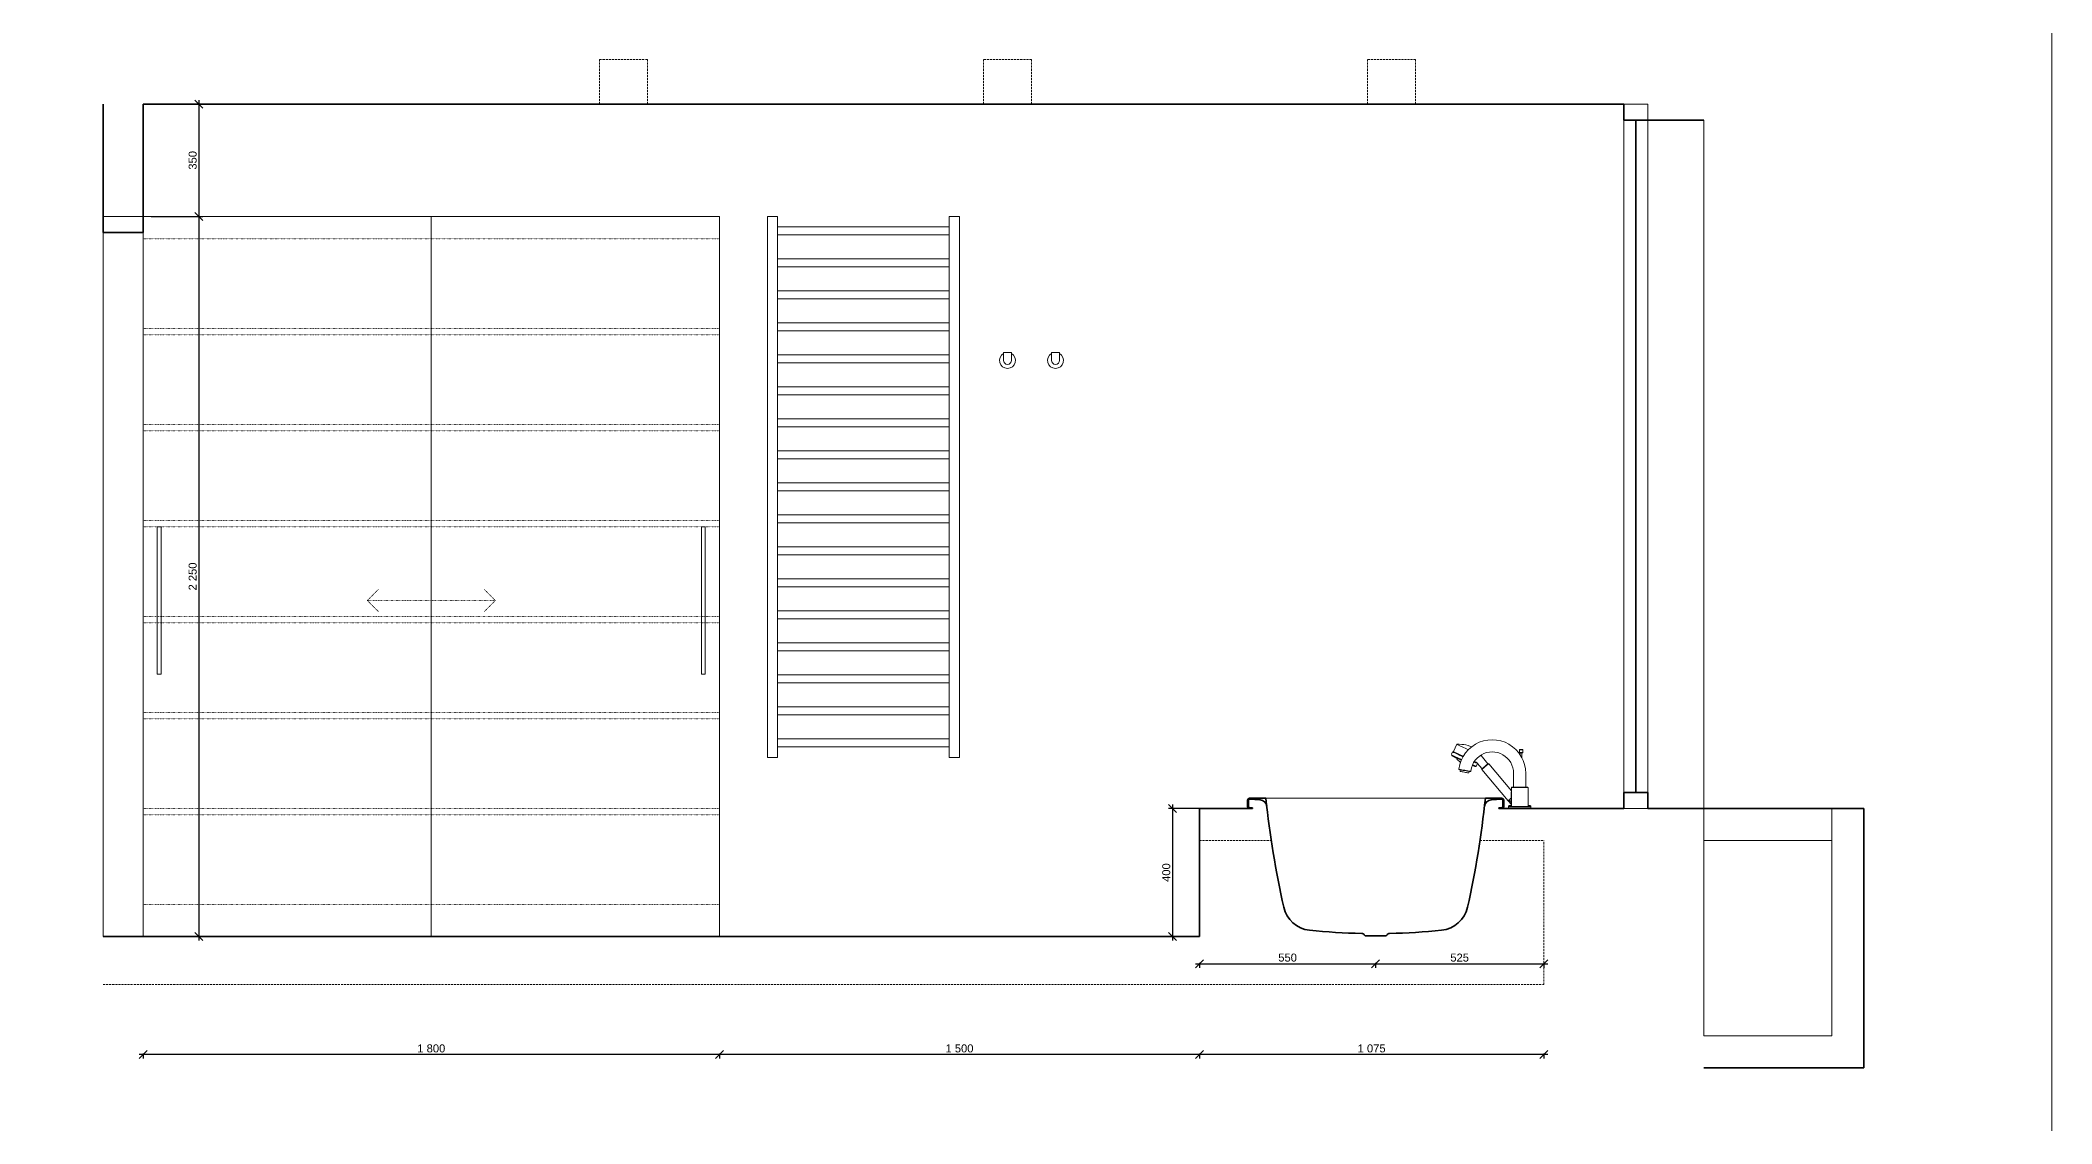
# Model space of a CAD drawing. Header units: millimetres. Extents: x 3767 to 22479, y 1034 to 12216.
# Drawn here: x 16195 to 22479, y 4419 to 7804 of the extents above; entities that cross this region are included whole.
import ezdxf

# ---------------------------------------------------------------- set-up
doc = ezdxf.new("R2010")
doc.units = ezdxf.units.MM
doc.linetypes.add('TEČKOVANÁX2', pattern=[0.5, 0, -0.5])
doc.linetypes.add('ČÁRKOVANÁ2', pattern=[9.525, 6.35, -3.175])
for name, color, linetype, lineweight in [('3', 7, 'ČÁRKOVANÁ2', 0), ('dim', 4, 'Continuous', 0), ('door', 36, 'Continuous', 0), ('equipments', 137, 'Continuous', 13), ('free', 7, 'Continuous', 13), ('section', 5, 'Continuous', 35), ('wall', 7, 'Continuous', 13), ('windows', 4, 'Continuous', 13)]:
    doc.layers.add(name, color=color, linetype=linetype, lineweight=lineweight)
doc.styles.add('ARIAL', font='arial.ttf')
doc.dimstyles.new('25', dxfattribs={"dimtxt": 25, "dimasz": 25, "dimexe": 12.5, "dimexo": 25, "dimgap": 6.25, "dimtad": 1, "dimdec": 0, "dimdsep": 46, "dimlunit": 6, "dimtxsty": 'ARIAL', "dimblk": 'OBLIQUE', "dimcen": 25, "dimdle": 12.5, "dimclrd": 256, "dimclre": 256, "dimclrt": 2, "dimadec": 0, "dimazin": 0, "dimtfac": 1, "dimtdec": 0, "dimtmove": 0, "dimatfit": 1, "dimldrblk": 'DOTSMALL', "dimfxl": 1, "dimtvp": 1, "dimtolj": 1, "dimtzin": 0, "dimarcsym": 0})

# ---------------------------------------------------------------- blocks, each defined once
blk = doc.blocks.new('A$C1D1D38C3')
at = {"layer": 'equipments'}
for p, q in [((-207.1, 178), (-196.6, 200.7)), ((-196.6, 200.7), (-195.2, 201.2)), ((-196.6, 200.7), (-195.2, 200)), ((-195.2, 201.2), (-189.2, 201.1)), ((-195.2, 200), (-191.5, 198.3)), ((-191.5, 198.3), (-185.3, 195.4)), ((-189.2, 201.1), (-181.1, 200.6)), ((-185.3, 195.4), (-177.4, 191.8)), ((-181.1, 200.6), (-174.8, 199.9)), ((-177.4, 191.8), (-168.3, 187.5)), ((-174.8, 199.9), (-167.7, 198.8)), ((-167.7, 198.8), (-161.3, 196.9)), ((-161.3, 196.9), (-153.4, 193.8)), ((-160.2, 184.2), (-149.9, 193.2)), ((-153.4, 193.8), (-150.9, 192.4)), ((-149.9, 193.2), (-138.5, 200.9)), ((-138.5, 200.9), (-126.2, 207)), ((-126.2, 207), (-113.2, 211.4)), ((-113.2, 211.4), (-99.7, 214.1)), ((-99.7, 214.1), (-86, 215)), ((-86, 215), (-72.3, 214.1)), ((-72.3, 214.1), (-58.8, 211.4)), ((-58.8, 211.4), (-45.8, 207)), ((-45.8, 207), (-33.5, 200.9)), ((-33.5, 200.9), (-22.1, 193.2)), ((-22.1, 193.2), (-11.8, 184.2)), ((-213.2, 169.8), (-209.8, 177)), ((-213.2, 169.8), (-209.8, 177)), ((-213.2, 169.8), (-211.7, 167.9)), ((-213.2, 169.8), (-211.8, 168)), ((-213.2, 169.8), (-211.7, 167.9)), ((-213.2, 169.8), (-211.8, 168)), ((-212.2, 167.1), (-211.8, 168)), ((-212.2, 167.1), (-211.8, 168)), ((-212.2, 167.1), (-210.8, 166.5)), ((-212.2, 167.1), (-211.7, 165.8)), ((-212.2, 167.1), (-210.8, 166.5)), ((-211.7, 165.8), (-210.4, 165.2)), ((-210.8, 166.5), (-207.1, 164.8)), ((-210.4, 165.2), (-206.7, 163.5)), ((-209.9, 165), (-209.4, 163.6)), ((-209.8, 177), (-208, 176.2)), ((-209.8, 177), (-208, 176.2)), ((-209.8, 177), (-208, 176.2)), ((-209.4, 163.6), (-208.1, 163)), ((-208.1, 163), (-204.8, 161.5)), ((-208, 176.2), (-206.6, 176.7)), ((-208, 176.2), (-206.6, 175.6)), ((-207.1, 178), (-206.6, 176.7)), ((-207.1, 178), (-205.8, 177.4)), ((-207.1, 164.8), (-201, 161.9)), ((-206.7, 163.5), (-200.7, 160.7)), ((-206.6, 176.7), (-205.3, 176)), ((-206.6, 175.6), (-202.9, 173.8)), ((-205.8, 177.4), (-202, 175.6)), ((-205.3, 176), (-201.7, 174.4)), ((-204.8, 161.5), (-199.3, 158.9)), ((-202.9, 173.8), (-196.7, 171)), ((-202, 175.6), (-195.9, 172.8)), ((-201.7, 174.4), (-195.7, 171.6)), ((-201, 161.9), (-193.1, 158.2)), ((-200.7, 160.7), (-193, 157.1)), ((-199.3, 158.9), (-192.1, 155.6)), ((-199.3, 158.9), (-197.6, 158.1)), ((-197.6, 158.1), (-196.7, 155.5)), ((-197, 157.8), (-196.8, 157.8)), ((-197, 157.8), (-195.7, 157.2)), ((-196.8, 157.8), (-195.7, 157.2)), ((-196.7, 171), (-188.8, 167.3)), ((-196.7, 155.5), (-193.9, 152)), ((-195.9, 172.8), (-188, 169.1)), ((-195.7, 171.6), (-188, 168)), ((-195.1, 158.1), (-192.1, 156.7)), ((-193.9, 156.4), (-190.9, 155)), ((-193.9, 156.4), (-190.9, 155)), ((-193.9, 156.4), (-192.1, 155.6)), ((-193.9, 152), (-189.3, 147.6)), ((-193.1, 158.2), (-183.9, 153.9)), ((-193, 157.1), (-184.2, 153)), ((-193, 157.1), (-187.6, 154.5)), ((-192.1, 156.7), (-187.6, 154.5)), ((-192.1, 155.6), (-183.9, 151.7)), ((-190.9, 155), (-186.3, 152.9)), ((-190.3, 122.9), (-187.4, 137.2)), ((-189.3, 147.6), (-185, 144.4)), ((-188.8, 167.3), (-179.7, 163)), ((-188, 169.1), (-178.8, 164.8)), ((-188, 168), (-179.1, 163.8)), ((-187.4, 137.2), (-183, 150.2)), ((-186.3, 152.9), (-182.6, 151.1)), ((-184.2, 153), (-182.1, 152)), ((-183.9, 153.9), (-181.7, 152.9)), ((-183.9, 151.7), (-182.6, 151.1)), ((-183, 150.2), (-176.9, 162.5)), ((-179.7, 163), (-177.2, 161.9)), ((-179.1, 163.8), (-176.7, 162.7)), ((-178.8, 164.8), (-176.2, 163.6)), ((-176.9, 162.5), (-169.2, 173.9)), ((-169.2, 173.9), (-160.2, 184.2)), ((-168.3, 187.5), (-160.5, 183.9)), ((-152.9, 116.3), (-150.7, 127.3)), ((-150.7, 127.3), (-147.9, 135.6)), ((-148.1, 135), (-145.2, 133.7)), ((-147.9, 135.6), (-144, 143.5)), ((-147.7, 136), (-142.4, 133.5)), ((-147.3, 136.9), (-141.1, 134)), ((-146.7, 135.5), (-143.9, 134.2)), ((-146.7, 135.5), (-142.4, 133.5)), ((-145.2, 133.7), (-141.8, 132.1)), ((-144, 143.5), (-139.1, 150.7)), ((-143.9, 134.2), (-140.5, 132.6)), ((-142.5, 145.7), (-136.9, 143.1)), ((-142.4, 133.5), (-138.8, 131.8)), ((-141.9, 146.5), (-137.3, 144.3)), ((-141.9, 146.5), (-137.3, 144.3)), ((-141.8, 132.1), (-140.5, 131.5)), ((-141.4, 147.3), (-136.1, 144.9)), ((-141.1, 134), (-137.4, 132.3)), ((-140.5, 132.6), (-139.2, 132)), ((-140.5, 131.5), (-139.2, 132)), ((-139.1, 150.7), (-133.3, 157.3)), ((-138.8, 131.8), (-137.4, 131.2)), ((-137.4, 132.3), (-136.1, 131.6)), ((-137.4, 131.2), (-136.1, 131.6)), ((-137.3, 144.3), (-133.7, 142.7)), ((-136.9, 143.1), (-133.2, 141.3)), ((-136.1, 144.9), (-132.4, 143.1)), ((-136.1, 131.6), (-131.8, 140.7)), ((-133.7, 142.7), (-132.3, 142)), ((-133.3, 157.3), (-126.7, 163.1)), ((-133.2, 141.3), (-131.8, 140.7)), ((-132.4, 143.1), (-131.8, 142.9)), ((-132.3, 142), (-117.4, 124.3)), ((-132.3, 142), (-132.3, 142)), ((-132.3, 142), (-131.8, 140.7)), ((-126.7, 163.1), (-119.5, 168)), ((-122.3, 166.1), (-121.8, 165.8)), ((-121.8, 165.8), (-120.4, 165.2)), ((-121.2, 166.8), (-120.9, 166.5)), ((-120.9, 166.5), (-120.5, 165.3)), ((-120.5, 165.3), (-99, 139.7)), ((-119.5, 168), (-111.6, 171.9)), ((-116.8, 124.7), (-115.2, 126.1)), ((-115.2, 126.1), (-113.2, 127.8)), ((-115.1, 124.9), (-112.9, 126.7)), ((-113.2, 127.8), (-110.8, 129.8)), ((-112.9, 126.7), (-110.3, 128.9)), ((-111.6, 171.9), (-103.3, 174.7)), ((-110.8, 129.8), (-108.2, 132)), ((-110.6, 130), (-108.2, 132)), ((-110.5, 130), (-108.2, 132)), ((-110.3, 128.9), (-107.5, 131.2)), ((-108.2, 132), (-105.6, 134.2)), ((-108.2, 132), (-105.8, 134)), ((-107.5, 131.2), (-104.8, 133.5)), ((-105.6, 134.2), (-103.2, 136.2)), ((-105.2, 134.5), (-103.6, 135.8)), ((-104.8, 133.5), (-102.2, 135.7)), ((-103.6, 135.8), (-101.8, 137.3)), ((-103.3, 174.7), (-94.7, 176.4)), ((-103.2, 136.2), (-101.1, 137.9)), ((-102.2, 135.7), (-99.9, 137.6)), ((-101.1, 137.9), (-99.5, 139.3)), ((-99.9, 137.6), (-98.3, 139)), ((-99.5, 139.3), (-98.6, 140)), ((-99.2, 139.5), (-99, 139.7)), ((-98.6, 140), (-98.2, 140.3)), ((-98.3, 139), (-97.2, 139.9)), ((-98.2, 140.3), (-96.8, 140.2)), ((-97.2, 139.9), (-96.8, 140.2)), ((-96.8, 140.2), (-26, 55.8)), ((-94.7, 176.4), (-86, 177)), ((-86, 177), (-77.3, 176.4)), ((-77.3, 176.4), (-68.7, 174.7)), ((-68.7, 174.7), (-60.4, 171.9)), ((-60.4, 171.9), (-52.5, 168)), ((-52.5, 168), (-45.3, 163.1)), ((-45.3, 163.1), (-38.7, 157.3)), ((-38.7, 157.3), (-32.9, 150.7)), ((-32.9, 150.7), (-28, 143.5)), ((-28, 143.5), (-24.1, 135.6)), ((-24.1, 135.6), (-21.3, 127.3)), ((-21.3, 127.3), (-19.6, 118.7)), ((-11.8, 184.2), (-2.8, 173.9)), ((-2.8, 173.9), (6.9, 158.5)), ((-0.6, 183.8), (-0.1, 184.3)), ((-0.6, 174.8), (-0.6, 183.8)), ((-0.6, 183.8), (-0.6, 174.8)), ((-0.6, 183.8), (-0.4, 183.8)), ((-0.6, 174.8), (-0.1, 174.3)), ((-0.6, 174.8), (-0.4, 174.8)), ((-0.4, 183.8), (0.1, 183.8)), ((-0.4, 174.8), (0.1, 174.8)), ((-0.1, 184.3), (0.1, 184.3)), ((-0.1, 174.3), (0.1, 174.3)), ((0.1, 184.3), (0.5, 184.3)), ((0.1, 183.8), (0.9, 183.8)), ((0.1, 174.8), (0.9, 174.8)), ((0.1, 174.3), (0.5, 174.3)), ((0.5, 184.3), (1.2, 184.3)), ((0.5, 174.3), (1.2, 174.3)), ((0.9, 183.8), (1.9, 183.8)), ((0.9, 174.8), (1.9, 174.8)), ((1.2, 184.3), (2.2, 184.3)), ((1.2, 174.3), (2.2, 174.3)), ((1.2, 174.3), (1.9, 174.3)), ((1.9, 183.8), (3.1, 183.8)), ((1.9, 174.8), (3.1, 174.8)), ((1.9, 167), (1.9, 174.3)), ((1.9, 174.3), (1.9, 167)), ((1.9, 174.3), (2, 174.3)), ((2, 174.3), (2.2, 174.3)), ((2.2, 184.3), (3.2, 184.3)), ((2.2, 174.3), (2.6, 174.3)), ((2.2, 174.3), (3.2, 174.3)), ((2.6, 174.3), (3.2, 174.3)), ((3.1, 183.8), (4.4, 183.8)), ((3.1, 174.8), (4.4, 174.8)), ((3.2, 184.3), (4.4, 184.3)), ((3.2, 174.3), (3.8, 174.3)), ((3.2, 174.3), (4.4, 174.3)), ((3.8, 174.3), (4.4, 174.3)), ((4.4, 184.3), (5.6, 184.3)), ((4.4, 183.8), (5.7, 183.8)), ((4.4, 174.8), (5.7, 174.8)), ((4.4, 174.3), (5, 174.3)), ((4.4, 174.3), (5.6, 174.3)), ((5, 174.3), (5.6, 174.3)), ((5.6, 184.3), (6.6, 184.3)), ((5.6, 174.3), (6.2, 174.3)), ((5.6, 174.3), (6.6, 174.3)), ((5.7, 183.8), (6.9, 183.8)), ((5.7, 174.8), (6.9, 174.8)), ((6.2, 174.3), (6.6, 174.3)), ((6.6, 184.3), (7.6, 184.3)), ((6.6, 174.3), (6.8, 174.3)), ((6.6, 174.3), (7.6, 174.3)), ((6.8, 174.3), (6.9, 174.3)), ((6.8, 158.6), (11, 150.2)), ((6.9, 183.8), (7.9, 183.8)), ((6.9, 174.8), (7.9, 174.8)), ((6.9, 158.5), (6.9, 174.3)), ((6.9, 174.3), (6.9, 158.5)), ((6.9, 174.3), (7.6, 174.3)), ((7.6, 184.3), (8.3, 184.3)), ((7.6, 174.3), (8.3, 174.3)), ((7.9, 183.8), (8.7, 183.8)), ((7.9, 174.8), (8.7, 174.8)), ((8.3, 184.3), (8.7, 184.3)), ((8.3, 174.3), (8.7, 174.3)), ((8.7, 184.3), (8.9, 184.3)), ((8.7, 183.8), (9.2, 183.8)), ((8.7, 174.8), (9.2, 174.8)), ((8.7, 174.3), (8.9, 174.3)), ((8.9, 184.3), (9.4, 183.8)), ((8.9, 174.3), (9.4, 174.8)), ((9.2, 183.8), (9.4, 183.8)), ((9.2, 174.8), (9.4, 174.8)), ((9.4, 174.8), (9.4, 183.8)), ((9.4, 183.8), (9.4, 174.8)), ((11, 150.2), (15.4, 137.2)), ((15.4, 137.2), (18.1, 123.7)), ((-190.3, 122.9), (-189.6, 122.7)), ((-190.3, 122.9), (-189.5, 121.7)), ((-189.6, 122.7), (-187.8, 122.4)), ((-189.5, 121.7), (-188.9, 121.6)), ((-188.9, 121.6), (-187.1, 121.3)), ((-187.8, 122.4), (-184.8, 121.9)), ((-187.1, 121.3), (-184.3, 120.8)), ((-187.1, 121.3), (-185.5, 121)), ((-186.4, 116.1), (-185.5, 121)), ((-186.4, 116.1), (-185.9, 116)), ((-185.9, 116), (-184.5, 115.7)), ((-185.2, 120.9), (-185.1, 120.9)), ((-185.2, 120.9), (-184.9, 120.9)), ((-185.1, 120.9), (-184.9, 120.9)), ((-184.8, 121.9), (-180.9, 121.2)), ((-184.5, 115.7), (-182.4, 115.4)), ((-184.3, 120.8), (-180.6, 120.1)), ((-182.8, 120.5), (-181.5, 120.3)), ((-182.8, 120.5), (-180.6, 120.1)), ((-182.4, 115.4), (-179.5, 114.9)), ((-181.5, 120.3), (-178.6, 119.8)), ((-180.9, 121.2), (-176.4, 120.4)), ((-180.6, 120.1), (-176.3, 119.4)), ((-179.5, 114.9), (-176.2, 114.3)), ((-178.6, 119.8), (-175.3, 119.2)), ((-176.4, 120.4), (-171.6, 119.6)), ((-176.3, 119.4), (-171.8, 118.6)), ((-176.2, 114.3), (-172.6, 113.6)), ((-175.3, 119.2), (-171.8, 118.6)), ((-172.6, 113.6), (-169.1, 113)), ((-171.8, 118.6), (-167.2, 117.8)), ((-171.6, 119.6), (-166.8, 118.7)), ((-169.1, 113), (-165.7, 112.4)), ((-167.2, 117.8), (-162.9, 117)), ((-166.8, 118.7), (-162.2, 117.9)), ((-166.3, 117.6), (-164.9, 117.4)), ((-165.7, 112.4), (-162.9, 111.9)), ((-164.9, 117.4), (-163.4, 117.1)), ((-162.9, 117), (-159.2, 116.4)), ((-162.9, 111.9), (-160.7, 111.5)), ((-162.2, 117.9), (-158.4, 117.2)), ((-160.7, 111.5), (-159.3, 111.3)), ((-159.3, 111.3), (-158.8, 111.2)), ((-159.2, 116.4), (-156.4, 115.9)), ((-158.8, 116.3), (-158.5, 116.2)), ((-158.8, 116.3), (-158.3, 116.2)), ((-158.8, 111.2), (-158, 116.1)), ((-158.5, 116.2), (-158.3, 116.2)), ((-158.4, 117.2), (-155.3, 116.7)), ((-158, 116.1), (-156.4, 115.9)), ((-156.4, 115.9), (-154.6, 115.5)), ((-155.3, 116.7), (-153.6, 116.4)), ((-154.6, 115.5), (-154, 115.4)), ((-154, 115.4), (-152.9, 116.3)), ((-153.6, 116.4), (-152.9, 116.3)), ((-118.3, 122.2), (-118.1, 123.6)), ((-118.3, 122.2), (-117.9, 122.5)), ((-118.3, 122.2), (-36, 24.2)), ((-118.3, 122.2), (-36, 24.2)), ((-118.1, 123.6), (-117.7, 124)), ((-117.9, 122.5), (-116.8, 123.4)), ((-117.7, 124), (-116.8, 124.7)), ((-117.7, 124), (-117, 124.6)), ((-117.4, 124.3), (-117.1, 124.5)), ((-117.1, 124.5), (-117, 124.6)), ((-116.8, 123.4), (-115.1, 124.9)), ((-26, 65), (-25.5, 66)), ((-26, 6), (-26, 65)), ((-26, 65), (-26, 6)), ((-25.5, 66), (-24.5, 66.5)), ((-25.5, 66), (-24.6, 66)), ((-24.6, 66), (-22.1, 66)), ((-24.5, 66.5), (-23.7, 66.5)), ((-23.7, 66.5), (-21.3, 66.5)), ((-22.1, 66), (-18.1, 66)), ((-21.3, 66.5), (-17.3, 66.5)), ((-19.6, 118.7), (-19, 110)), ((-19, 66.5), (-19, 110)), ((-19, 110), (-19, 66.5)), ((-18.1, 66), (-12.7, 66)), ((-17.3, 66.5), (-12.2, 66.5)), ((-12.7, 66), (-6.6, 66)), ((-12.2, 66.5), (-6.4, 66.5)), ((-6.6, 66), (0, 66)), ((-6.4, 66.5), (0, 66.5)), ((0, 66.5), (6.4, 66.5)), ((0, 66), (6.6, 66)), ((6.4, 66.5), (12.2, 66.5)), ((6.6, 66), (12.7, 66)), ((12.2, 66.5), (17.3, 66.5)), ((12.7, 66), (18.1, 66)), ((17.3, 66.5), (21.3, 66.5)), ((18.1, 123.7), (19, 110)), ((18.1, 66), (22.1, 66)), ((19, 110), (19, 66.5)), ((19, 66.5), (19, 110)), ((21.3, 66.5), (23.7, 66.5)), ((22.1, 66), (24.6, 66)), ((23.7, 66.5), (24.5, 66.5)), ((24.5, 66.5), (25.5, 66)), ((24.6, 66), (25.5, 66)), ((25.5, 66), (26, 65)), ((26, 6), (26, 65)), ((26, 65), (26, 6)), ((-36, 24.2), (-35.6, 24.5)), ((-36, 24.2), (-34.6, 24.1)), ((-35.6, 24.5), (-34.5, 25.4)), ((-35, 8), (-33, 10)), ((-35, 8), (-35, 0)), ((-35, 8), (-33.7, 8)), ((-35, 0), (-35, 8)), ((-35, 5), (-34, 6)), ((-35, 5), (-35, 0)), ((-35, 5), (-33.8, 5)), ((-35, 0), (-35, 5)), ((-35, 0), (-33.8, 0)), ((-34.8, 22.7), (-34.6, 24.1)), ((-34.8, 22.7), (-34.4, 23.1)), ((-34.8, 22.7), (-27, 13.5)), ((-34.8, 22.7), (-27, 13.5)), ((-34.5, 25.4), (-32.8, 26.8)), ((-34.4, 23.1), (-33.3, 24)), ((-34, 6), (-32.7, 6)), ((-33.8, 5), (-30.3, 5)), ((-33.8, 0), (-30.3, 0)), ((-33.7, 8), (-30.3, 8)), ((-33.7, 0), (-30.3, 0)), ((-33.3, 24), (-31.6, 25.4)), ((-33, 10), (-31.8, 10)), ((-32.8, 26.8), (-30.6, 28.7)), ((-32.7, 6), (-29.4, 6)), ((-31.8, 10), (-28.6, 10)), ((-31.6, 25.4), (-30, 26.7)), ((-30.6, 28.7), (-30, 29.2)), ((-30.3, 8), (-27, 8)), ((-30.3, 5), (-24.7, 5)), ((-30.3, 0), (-24.7, 0)), ((-30, 30.6), (-30, 31)), ((-30, 31), (-27, 31)), ((-30, 31), (-30, 30.6)), ((-30, 29.5), (-30, 30.6)), ((-30, 30.6), (-30, 29.5)), ((-30, 27.9), (-30, 29.5)), ((-30, 29.5), (-30, 27.9)), ((-30, 26), (-30, 27.9)), ((-30, 27.9), (-30, 26)), ((-30, 24.1), (-30, 26)), ((-30, 26), (-30, 24.1)), ((-30, 24.1), (-30, 22.5)), ((-30, 22.5), (-30, 24.1)), ((-30, 21.4), (-30, 22.5)), ((-30, 22.5), (-30, 21.4)), ((-30, 21), (-30, 21.4)), ((-30, 21), (-27, 21)), ((-29.4, 6), (-24, 6)), ((-28.6, 10), (-27, 10)), ((-27.8, 31), (-27, 31.7)), ((-27, 51), (-26.1, 52)), ((-27, 51), (-27, 31)), ((-27, 51), (-26, 51)), ((-27, 31), (-27, 51)), ((-27, 7), (-27, 21)), ((-27, 21), (-27, 7)), ((-27, 7), (-26.1, 6)), ((-27, 7), (-26, 7)), ((-26.1, 52), (-26, 52)), ((-26.1, 6), (-25.2, 6)), ((-26, 6), (-25.1, 6)), ((-24.7, 5), (-17.4, 5)), ((-24.7, 0), (-17.4, 0)), ((-24.7, 0), (-17.4, 0)), ((-24, 6), (-16.9, 6)), ((-17.4, 5), (-9.1, 5)), ((-17.4, 0), (-9.1, 0)), ((-17.4, 0), (-9, 0)), ((-16.9, 6), (-8.8, 6)), ((-9.1, 5), (0, 5)), ((-9.1, 0), (-9, 0)), ((-9.1, 0), (0, 0)), ((-9, 0), (0, 0)), ((-8.8, 6), (0, 6)), ((-8.8, 6), (-6.8, 6)), ((-8.8, 6), (-6.7, 6)), ((-6.8, 6), (0, 6)), ((-6.7, 6), (0, 6)), ((0, 6), (8.8, 6)), ((0, 5), (9.1, 5)), ((0, 0), (9.1, 0)), ((8.8, 6), (16.9, 6)), ((9.1, 5), (17.4, 5)), ((9.1, 0), (17.4, 0)), ((9.1, 0), (17.4, 0)), ((16.9, 6), (24, 6)), ((16.9, 6), (20, 6)), ((16.9, 6), (18.4, 6)), ((16.9, 6), (18.4, 6)), ((16.9, 6), (19.2, 6)), ((17.4, 5), (24.7, 5)), ((17.4, 0), (24.7, 0)), ((17.4, 0), (24.7, 0)), ((18.4, 6), (22.5, 6)), ((18.4, 6), (22.5, 6)), ((19.2, 6), (21.3, 6)), ((20, 6), (22.2, 6)), ((21.3, 6), (22.1, 6)), ((22.2, 6), (22.5, 6)), ((22.5, 6), (25.1, 6)), ((24, 6), (29.4, 6)), ((24.7, 5), (30.3, 5)), ((24.7, 0), (30.3, 0)), ((24.7, 0), (30.3, 0)), ((25.1, 6), (25.2, 6)), ((26, 52), (26.1, 52)), ((26, 51), (27, 51)), ((26, 7), (27, 7)), ((26.1, 52), (27, 51)), ((26.1, 6), (27, 7)), ((27, 7), (27, 51)), ((27, 51), (27, 7)), ((27, 10), (28.6, 10)), ((27, 8), (30.3, 8)), ((28.6, 10), (31.8, 10)), ((29.4, 6), (32.7, 6)), ((30.3, 8), (33.7, 8)), ((30.3, 5), (33.8, 5)), ((30.3, 0), (33.7, 0)), ((30.3, 0), (33.8, 0)), ((31.8, 10), (33, 10)), ((32.7, 6), (34, 6)), ((33, 10), (35, 8)), ((33.7, 8), (35, 8)), ((33.8, 5), (35, 5)), ((33.8, 0), (35, 0)), ((34, 6), (35, 5)), ((35, 5), (35, 8)), ((35, 8), (35, 5)), ((35, 0), (35, 5)), ((35, 5), (35, 0))]:
    blk.add_line(p, q, dxfattribs=at)
blk = doc.blocks.new('_Oblique')
at = {"color": 0, "linetype": 'ByBlock', "lineweight": -2}
blk.add_line((-0.5, -0.5), (0.5, 0.5), dxfattribs=at)
blk = doc.blocks.new('*D207')
at = {"layer": 'Defpoints', "color": 0, "transparency": 16777216}
for p in [(16516.9, 7603.9), (16516.9, 7253.9), (16690.5, 7253.9)]:
    blk.add_point(p, dxfattribs=at)
at = {"layer": 'dim', "lineweight": -2, "transparency": 16777216}
for p, q in [((16541.9, 7603.9), (16703, 7603.9)), ((16690.5, 7616.4), (16690.5, 7241.4)), ((16541.9, 7253.9), (16703, 7253.9))]:
    blk.add_line(p, q, dxfattribs=at)
at = {"layer": 'dim', "lineweight": -2, "transparency": 16777216, "xscale": 25, "yscale": 25, "zscale": 25}
for p, rotation in [((16690.5, 7603.9), 90), ((16690.5, 7253.9), 270)]:
    blk.add_blockref('_Oblique', p, dxfattribs=dict(at, rotation=rotation))
at = {"layer": 'dim', "color": 2, "transparency": 16777216, "insert": (16671.5, 7428.9), "char_height": 25, "attachment_point": 5, "rotation": 90, "style": 'ARIAL'}
blk.add_mtext('\\A1;350', dxfattribs=at)
blk = doc.blocks.new('_DotSmall')
at = {"color": 0, "linetype": 'ByBlock', "const_width": 0.5}
blk.add_lwpolyline([(-0.0625, 0, 1), (0.0625, 0, 1)], format="xyb", close=True, dxfattribs=at)
blk = doc.blocks.new('*D208')
at = {"layer": 'Defpoints', "color": 0, "transparency": 16777216}
for p in [(16516.9, 7253.9), (16516.9, 5003.9), (16690.5, 5003.9)]:
    blk.add_point(p, dxfattribs=at)
at = {"layer": 'dim', "lineweight": -2, "transparency": 16777216}
for p, q in [((16541.9, 7253.9), (16703, 7253.9)), ((16690.5, 7266.4), (16690.5, 4991.4)), ((16541.9, 5003.9), (16703, 5003.9))]:
    blk.add_line(p, q, dxfattribs=at)
at = {"layer": 'dim', "lineweight": -2, "transparency": 16777216, "xscale": 25, "yscale": 25, "zscale": 25}
for p, rotation in [((16690.5, 7253.9), 90), ((16690.5, 5003.9), 270)]:
    blk.add_blockref('_Oblique', p, dxfattribs=dict(at, rotation=rotation))
at = {"layer": 'dim', "color": 2, "transparency": 16777216, "insert": (16671.5, 6128.9), "char_height": 25, "attachment_point": 5, "rotation": 90, "style": 'ARIAL'}
blk.add_mtext('\\A1;2\xa0250', dxfattribs=at)
blk = doc.blocks.new('*D209')
at = {"layer": 'Defpoints', "color": 0, "transparency": 16777216}
for p in [(19966.9, 5403.9), (19732, 5003.9), (19816.9, 5003.9)]:
    blk.add_point(p, dxfattribs=at)
at = {"layer": 'dim', "lineweight": -2, "transparency": 16777216}
for p, q in [((19732, 5416.4), (19732, 4991.4)), ((19941.9, 5403.9), (19719.5, 5403.9)), ((19791.9, 5003.9), (19719.5, 5003.9))]:
    blk.add_line(p, q, dxfattribs=at)
at = {"layer": 'dim', "lineweight": -2, "transparency": 16777216, "xscale": 25, "yscale": 25, "zscale": 25}
for p, rotation in [((19732, 5403.9), 90), ((19732, 5003.9), 270)]:
    blk.add_blockref('_Oblique', p, dxfattribs=dict(at, rotation=rotation))
at = {"layer": 'dim', "color": 2, "transparency": 16777216, "insert": (19713, 5203.9), "char_height": 25, "attachment_point": 5, "rotation": 90, "style": 'ARIAL'}
blk.add_mtext('\\A1;400', dxfattribs=at)
blk = doc.blocks.new('*D240')
at = {"layer": 'Defpoints', "color": 0, "transparency": 16777216}
for p in [(19816.9, 5003.9), (20366.9, 5005.8), (20366.9, 4919.2)]:
    blk.add_point(p, dxfattribs=at)
at = {"layer": 'dim', "lineweight": -2, "transparency": 16777216}
for p, q in [((19804.4, 4919.2), (20379.4, 4919.2)), ((19816.9, 4922.2), (19816.9, 4906.7)), ((20366.9, 4922.2), (20366.9, 4906.7))]:
    blk.add_line(p, q, dxfattribs=at)
at = {"layer": 'dim', "lineweight": -2, "transparency": 16777216, "xscale": 25, "yscale": 25, "zscale": 25, "rotation": 180}
blk.add_blockref('_Oblique', (19816.9, 4919.2), dxfattribs=at)
at = {"layer": 'dim', "lineweight": -2, "transparency": 16777216, "xscale": 25, "yscale": 25, "zscale": 25}
blk.add_blockref('_Oblique', (20366.9, 4919.2), dxfattribs=at)
at = {"layer": 'dim', "color": 2, "transparency": 16777216, "insert": (20091.9, 4938.2), "char_height": 25, "attachment_point": 5, "style": 'ARIAL'}
blk.add_mtext('\\A1;550', dxfattribs=at)
blk = doc.blocks.new('*D241')
at = {"layer": 'Defpoints', "color": 0, "transparency": 16777216}
for p in [(20891.9, 5078.9), (20366.9, 5005.8), (20891.9, 4919.2)]:
    blk.add_point(p, dxfattribs=at)
at = {"layer": 'dim', "lineweight": -2, "transparency": 16777216}
for p, q in [((20354.4, 4919.2), (20904.4, 4919.2)), ((20366.9, 4922.2), (20366.9, 4906.7)), ((20891.9, 4922.2), (20891.9, 4906.7))]:
    blk.add_line(p, q, dxfattribs=at)
at = {"layer": 'dim', "lineweight": -2, "transparency": 16777216, "xscale": 25, "yscale": 25, "zscale": 25, "rotation": 180}
blk.add_blockref('_Oblique', (20366.9, 4919.2), dxfattribs=at)
at = {"layer": 'dim', "lineweight": -2, "transparency": 16777216, "xscale": 25, "yscale": 25, "zscale": 25}
blk.add_blockref('_Oblique', (20891.9, 4919.2), dxfattribs=at)
at = {"layer": 'dim', "color": 2, "transparency": 16777216, "insert": (20629.4, 4938.2), "char_height": 25, "attachment_point": 5, "style": 'ARIAL'}
blk.add_mtext('\\A1;525', dxfattribs=at)
blk = doc.blocks.new('*D242')
at = {"layer": 'Defpoints', "color": 0, "transparency": 16777216}
for p in [(19816.9, 5003.9), (20891.9, 4853.9), (19816.9, 4635.5)]:
    blk.add_point(p, dxfattribs=at)
at = {"layer": 'dim', "lineweight": -2, "transparency": 16777216}
for p, q in [((20904.4, 4635.5), (19804.4, 4635.5)), ((19816.9, 4638.5), (19816.9, 4623)), ((20891.9, 4638.5), (20891.9, 4623))]:
    blk.add_line(p, q, dxfattribs=at)
at = {"layer": 'dim', "lineweight": -2, "transparency": 16777216, "xscale": 25, "yscale": 25, "zscale": 25, "rotation": 180}
blk.add_blockref('_Oblique', (19816.9, 4635.5), dxfattribs=at)
at = {"layer": 'dim', "lineweight": -2, "transparency": 16777216, "xscale": 25, "yscale": 25, "zscale": 25}
blk.add_blockref('_Oblique', (20891.9, 4635.5), dxfattribs=at)
at = {"layer": 'dim', "color": 2, "transparency": 16777216, "insert": (20354.4, 4654.5), "char_height": 25, "attachment_point": 5, "style": 'ARIAL'}
blk.add_mtext('\\A1;1\xa0075', dxfattribs=at)
blk = doc.blocks.new('*D243')
at = {"layer": 'Defpoints', "color": 0, "transparency": 16777216}
for p in [(18316.9, 5003.9), (19816.9, 5003.9), (18316.9, 4635.5)]:
    blk.add_point(p, dxfattribs=at)
at = {"layer": 'dim', "lineweight": -2, "transparency": 16777216}
for p, q in [((19829.4, 4635.5), (18304.4, 4635.5)), ((18316.9, 4638.5), (18316.9, 4623)), ((19816.9, 4638.5), (19816.9, 4623))]:
    blk.add_line(p, q, dxfattribs=at)
at = {"layer": 'dim', "lineweight": -2, "transparency": 16777216, "xscale": 25, "yscale": 25, "zscale": 25, "rotation": 180}
blk.add_blockref('_Oblique', (18316.9, 4635.5), dxfattribs=at)
at = {"layer": 'dim', "lineweight": -2, "transparency": 16777216, "xscale": 25, "yscale": 25, "zscale": 25}
blk.add_blockref('_Oblique', (19816.9, 4635.5), dxfattribs=at)
at = {"layer": 'dim', "color": 2, "transparency": 16777216, "insert": (19066.9, 4654.5), "char_height": 25, "attachment_point": 5, "style": 'ARIAL'}
blk.add_mtext('\\A1;1\xa0500', dxfattribs=at)
blk = doc.blocks.new('*D244')
at = {"layer": 'Defpoints', "color": 0, "transparency": 16777216}
for p in [(16516.9, 5003.9), (18316.9, 5003.9), (16516.9, 4635.5)]:
    blk.add_point(p, dxfattribs=at)
at = {"layer": 'dim', "lineweight": -2, "transparency": 16777216}
for p, q in [((18329.4, 4635.5), (16504.4, 4635.5)), ((16516.9, 4638.5), (16516.9, 4623)), ((18316.9, 4638.5), (18316.9, 4623))]:
    blk.add_line(p, q, dxfattribs=at)
at = {"layer": 'dim', "lineweight": -2, "transparency": 16777216, "xscale": 25, "yscale": 25, "zscale": 25, "rotation": 180}
blk.add_blockref('_Oblique', (16516.9, 4635.5), dxfattribs=at)
at = {"layer": 'dim', "lineweight": -2, "transparency": 16777216, "xscale": 25, "yscale": 25, "zscale": 25}
blk.add_blockref('_Oblique', (18316.9, 4635.5), dxfattribs=at)
at = {"layer": 'dim', "color": 2, "transparency": 16777216, "insert": (17416.9, 4654.5), "char_height": 25, "attachment_point": 5, "style": 'ARIAL'}
blk.add_mtext('\\A1;1\xa0800', dxfattribs=at)

msp = doc.modelspace()

# ---------------------------------------------------------------- linework, layer by layer
at = {"layer": '3'}
for p, q in [((18091.9, 7743.9), (17941.9, 7743.9)), ((17941.9, 7743.9), (17941.9, 7603.9)), ((18091.9, 7743.9), (18091.9, 7603.9)), ((19291.9, 7743.9), (19141.9, 7743.9)), ((19141.9, 7743.9), (19141.9, 7603.9)), ((19291.9, 7743.9), (19291.9, 7603.9)), ((20491.9, 7743.9), (20341.9, 7743.9)), ((20341.9, 7743.9), (20341.9, 7603.9)), ((20491.9, 7743.9), (20491.9, 7603.9)), ((19816.9, 5303.9), (20041, 5303.9)), ((20692.8, 5303.9), (20891.9, 5303.9)), ((20891.9, 4853.9), (20891.9, 5303.9)), ((16391.9, 4853.9), (20891.9, 4853.9))]:
    msp.add_line(p, q, dxfattribs=at)
at = {"layer": 'dim'}
msp.add_lwpolyline([(12050, 12216.3), (22479.1, 12216.3), (22479.1, 1034.3), (12050, 1034.3)], close=True, dxfattribs=at)
at = {"layer": 'door'}
for p, q in [((16391.9, 7253.9), (16516.9, 7253.9)), ((16391.9, 7253.9), (16516.9, 7253.9)), ((16391.9, 7203.9), (16391.9, 5003.9)), ((16516.9, 7203.9), (16516.9, 5003.9))]:
    msp.add_line(p, q, dxfattribs=at)
at = {"layer": 'equipments', "color": 4, "linetype": 'Continuous'}
msp.add_line((17416.9, 7253.9), (17416.9, 5003.9), dxfattribs=at)
at = {"layer": 'equipments', "color": 4, "linetype": 'TEČKOVANÁX2'}
for p, q in [((18316.9, 7183.9), (16516.9, 7183.9)), ((18316.9, 6903.9), (16516.9, 6903.9)), ((18316.9, 6883.9), (16516.9, 6883.9)), ((18316.9, 6603.9), (16516.9, 6603.9)), ((18316.9, 6583.9), (16516.9, 6583.9)), ((18316.9, 6303.9), (16516.9, 6303.9)), ((18316.9, 6283.9), (16516.9, 6283.9)), ((17216.9, 6053.9), (17252.3, 6089.2)), ((17416.9, 6053.9), (17216.9, 6053.9)), ((17216.9, 6053.9), (17252.3, 6018.5)), ((17416.9, 6053.9), (17616.9, 6053.9)), ((17616.9, 6053.9), (17581.5, 6089.2)), ((17616.9, 6053.9), (17581.5, 6018.5)), ((18316.9, 6003.9), (16516.9, 6003.9)), ((18316.9, 5983.9), (16516.9, 5983.9)), ((18316.9, 5703.9), (16516.9, 5703.9)), ((18316.9, 5683.9), (16516.9, 5683.9)), ((18316.9, 5403.9), (16516.9, 5403.9)), ((18316.9, 5383.9), (16516.9, 5383.9)), ((18316.9, 5103.9), (16516.9, 5103.9))]:
    msp.add_line(p, q, dxfattribs=at)
at = {"layer": 'equipments'}
for p, q in [((18498.9, 7221.4), (19034.9, 7221.4)), ((18498.9, 7196.4), (19034.9, 7196.4)), ((18498.9, 7121.4), (19034.9, 7121.4)), ((18498.9, 7096.4), (19034.9, 7096.4)), ((18498.9, 7021.4), (19034.9, 7021.4)), ((18498.9, 6996.4), (19034.9, 6996.4)), ((18498.9, 6921.4), (19034.9, 6921.4)), ((18498.9, 6896.4), (19034.9, 6896.4)), ((18498.9, 6821.4), (19034.9, 6821.4)), ((18498.9, 6796.4), (19034.9, 6796.4)), ((19204.4, 6803.9), (19204.4, 6828.9)), ((19204.4, 6828.9), (19229.4, 6828.9)), ((19229.4, 6828.9), (19229.4, 6803.9)), ((19354.4, 6803.9), (19354.4, 6828.9)), ((19354.4, 6828.9), (19379.4, 6828.9)), ((19379.4, 6828.9), (19379.4, 6803.9)), ((18498.9, 6721.4), (19034.9, 6721.4)), ((18498.9, 6696.4), (19034.9, 6696.4)), ((18498.9, 6621.4), (19034.9, 6621.4)), ((18498.9, 6596.4), (19034.9, 6596.4)), ((18498.9, 6521.4), (19034.9, 6521.4)), ((18498.9, 6496.4), (19034.9, 6496.4)), ((18498.9, 6421.4), (19034.9, 6421.4)), ((18498.9, 6396.4), (19034.9, 6396.4)), ((18498.9, 6321.4), (19034.9, 6321.4)), ((18498.9, 6296.4), (19034.9, 6296.4)), ((18498.9, 6221.4), (19034.9, 6221.4)), ((18498.9, 6196.4), (19034.9, 6196.4)), ((18498.9, 6121.4), (19034.9, 6121.4)), ((18498.9, 6096.4), (19034.9, 6096.4)), ((18498.9, 6021.4), (19034.9, 6021.4)), ((18498.9, 5996.4), (19034.9, 5996.4)), ((18498.9, 5921.4), (19034.9, 5921.4)), ((18498.9, 5896.4), (19034.9, 5896.4)), ((18498.9, 5821.4), (19034.9, 5821.4)), ((18498.9, 5796.4), (19034.9, 5796.4)), ((18498.9, 5721.4), (19034.9, 5721.4)), ((18498.9, 5696.4), (19034.9, 5696.4)), ((18498.9, 5621.4), (19034.9, 5621.4)), ((18498.9, 5596.4), (19034.9, 5596.4)), ((20709.6, 5435.9), (20024.2, 5435.9))]:
    msp.add_line(p, q, dxfattribs=at)
for points in [[(18498.9, 7221.4), (18498.9, 7253.9), (18466.9, 7253.9), (18466.9, 5563.9), (18498.9, 5563.9), (18498.9, 7221.4)], [(19034.9, 7221.4), (19034.9, 5563.9), (19066.9, 5563.9), (19066.9, 7253.9), (19034.9, 7253.9), (19034.9, 7221.4)]]:
    msp.add_lwpolyline(points, dxfattribs=at)
for points in [[(16560.9, 6283.9), (16560.9, 5823.9), (16572.9, 5823.9), (16572.9, 6283.9)], [(18272.9, 6283.9), (18272.9, 5823.9), (18260.9, 5823.9), (18260.9, 6283.9)]]:
    msp.add_lwpolyline(points, close=True, dxfattribs=at)
for centre, radius, start, end in [((19216.9, 6803.9), 25, 120, 60), ((19216.9, 6803.9), 12.5, 180, 0), ((19366.9, 6803.9), 25, 120, 60), ((19366.9, 6803.9), 12.5, 180, 0)]:
    msp.add_arc(centre, radius, start, end, dxfattribs=at)
at = {"layer": 'free'}
for p, q in [((21391.9, 7553.9), (21391.9, 5403.9)), ((16516.9, 7253.9), (18316.9, 7253.9)), ((18316.9, 5003.9), (18316.9, 7253.9))]:
    msp.add_line(p, q, dxfattribs=at)
at = {"layer": 'section'}
for p, q in [((16391.9, 7253.9), (16391.9, 7603.9)), ((16391.9, 7203.9), (16391.9, 7253.9)), ((16516.9, 7253.9), (16516.9, 7203.9)), ((16516.9, 7203.9), (16391.9, 7203.9))]:
    msp.add_line(p, q, dxfattribs=at)
at = {"layer": 'section', "linetype": 'Continuous'}
for p, q in [((21141.9, 7603.9), (16516.9, 7603.9)), ((16516.9, 7603.9), (16516.9, 7253.9)), ((21141.9, 7603.9), (21141.9, 7553.9)), ((21141.9, 7553.9), (21216.9, 7553.9)), ((21179.4, 5453.9), (21179.4, 7553.9)), ((19966.9, 5409.9), (19966.9, 5429.9)), ((19969.6, 5409.9), (19969.6, 5429.9)), ((19972.9, 5435.9), (20024.2, 5435.9)), ((19981.9, 5406.6), (19972.9, 5406.6)), ((20005.9, 5431.3), (19973.1, 5433.1)), ((19981.9, 5403.9), (19981.9, 5406.6)), ((20709.6, 5435.9), (20760.9, 5435.9)), ((20727.9, 5431.3), (20760.7, 5433.1)), ((20751.9, 5406.6), (20760.9, 5406.6)), ((20751.9, 5403.9), (20751.9, 5406.6)), ((20764.2, 5409.9), (20764.2, 5429.9)), ((20766.9, 5409.9), (20766.9, 5429.9)), ((21141.9, 5453.9), (21141.9, 5403.9)), ((21216.9, 5453.9), (21141.9, 5453.9)), ((21216.9, 5403.9), (21216.9, 5453.9)), ((19816.9, 5403.9), (19816.9, 5003.9)), ((19972.9, 5403.9), (19816.9, 5403.9)), ((19981.9, 5403.9), (19972.9, 5403.9)), ((20751.9, 5403.9), (20760.9, 5403.9)), ((20841.9, 5403.9), (20751.9, 5403.9)), ((21891.9, 5403.9), (21216.9, 5403.9)), ((21891.9, 5403.9), (21891.9, 4593.9)), ((19816.9, 5003.9), (16391.9, 5003.9)), ((20337.7, 5005.8), (20396.1, 5005.8)), ((21891.9, 4593.9), (21391.9, 4593.9))]:
    msp.add_line(p, q, dxfattribs=at)
at = {"layer": 'section'}
msp.add_lwpolyline([(20889.8, 7603.9), (20889.8, 7603.9)], dxfattribs=at)
at = {"layer": 'section', "linetype": 'Continuous'}
for points in [[(21391.9, 7553.9), (21216.9, 7553.9)], [(21141.9, 5403.9), (20841.9, 5403.9)]]:
    msp.add_lwpolyline(points, dxfattribs=at)
for centre, radius, start, end in [((19972.9, 5429.9), 6, 86.82741, 180), ((19972.9, 5409.9), 6, 180, 270), ((19972.9, 5429.9), 3.3, 86.82769, 180), ((19972.9, 5409.9), 3.3, 180, 270), ((20004.7, 5409.1), 22.3, 6.44687, 86.83186), ((23010.5, 5748.8), 3002.7, 185.98193, 192.55904), ((17723.3, 5748.8), 3002.7, 347.44095, 354.01807), ((20729.1, 5409.1), 22.3, 93.16814, 173.55312), ((20760.9, 5429.9), 6, 0, 93.17258), ((20760.9, 5429.9), 3.3, 0, 93.1723), ((20760.9, 5409.9), 6, 270, 0), ((20760.9, 5409.9), 3.3, 270, 0), ((20170.2, 5116), 92.7, 192.55977, 264.08823), ((20563.6, 5116), 92.7, 275.91177, 347.44022), ((20366.9, 7015.9), 2002.7, 264.08786, 268.75604), ((20323.2, 5003.9), 9.7, 33.58128, 88.75388), ((20337.7, 5013.5), 7.7, 213.58527, 270), ((20396.1, 5013.5), 7.7, 270, 326.4147), ((20410.6, 5003.9), 9.7, 91.24612, 146.41872), ((20366.9, 7015.9), 2002.7, 271.24393, 275.91211)]:
    msp.add_arc(centre, radius, start, end, dxfattribs=at)
at = {"layer": 'wall'}
for p, q in [((21391.9, 5403.9), (21391.9, 4693.9)), ((21791.9, 5403.9), (21791.9, 4693.9)), ((21391.9, 5303.9), (21791.9, 5303.9)), ((21791.9, 4693.9), (21391.9, 4693.9))]:
    msp.add_line(p, q, dxfattribs=at)
at = {"layer": 'windows'}
for p, q in [((21216.9, 7603.9), (21141.9, 7603.9)), ((21216.9, 7553.9), (21216.9, 7603.9)), ((21141.9, 5403.9), (21141.9, 7553.9)), ((21216.9, 7553.9), (21216.9, 5403.9)), ((21141.9, 5403.9), (21216.9, 5403.9))]:
    msp.add_line(p, q, dxfattribs=at)

# ---------------------------------------------------------------- block references
at = {"layer": 'equipments'}
msp.add_blockref('A$C1D1D38C3', (20816.9, 5403.9), dxfattribs=at)

# ---------------------------------------------------------------- dimensions: what is measured, and where the dimension line sits
at = {"layer": 'dim'}
for base, p1, p2, picture, middle in [((16690.5, 7253.9), (16516.9, 7603.9), (16516.9, 7253.9), '*D207', (16671.5, 7428.9)), ((16690.5, 5003.9), (16516.9, 7253.9), (16516.9, 5003.9), '*D208', (16671.5, 6128.9)), ((19732, 5003.9), (19966.9, 5403.9), (19816.9, 5003.9), '*D209', (19713, 5203.9))]:
    dim = msp.add_linear_dim(base=base, p1=p1, p2=p2, angle=90, dimstyle='25', dxfattribs=at)
    dim.commit()
    dim.dimension.update_dxf_attribs({"geometry": picture, "text_midpoint": middle})
for base, p1, p2, override, picture, middle in [((20891.9, 4919.2), (20366.9, 5005.8), (20891.9, 5078.9), {"dimtmove": 1, "dimfxl": 3, "dimfxlon": 1}, '*D241', (20629.4, 4938.2)), ((16516.9, 4635.5), (18316.9, 5003.9), (16516.9, 5003.9), {"dimtmove": 1, "dimfxl": 3, "dimfxlon": 1}, '*D244', (17416.9, 4654.5)), ((18316.9, 4635.5), (19816.9, 5003.9), (18316.9, 5003.9), {"dimtmove": 1, "dimfxl": 3, "dimfxlon": 1}, '*D243', (19066.9, 4654.5)), ((20366.9, 4919.2), (19816.9, 5003.9), (20366.9, 5005.8), {"dimfxl": 3, "dimfxlon": 1}, '*D240', (20091.9, 4938.2)), ((19816.9, 4635.5), (20891.9, 4853.9), (19816.9, 5003.9), {"dimfxl": 3, "dimfxlon": 1}, '*D242', (20354.4, 4654.5))]:
    dim = msp.add_linear_dim(base=base, p1=p1, p2=p2, dimstyle='25', override=override, dxfattribs=at)
    dim.commit()
    dim.dimension.update_dxf_attribs({"geometry": picture, "text_midpoint": middle})

doc.saveas('drawing.dxf')
